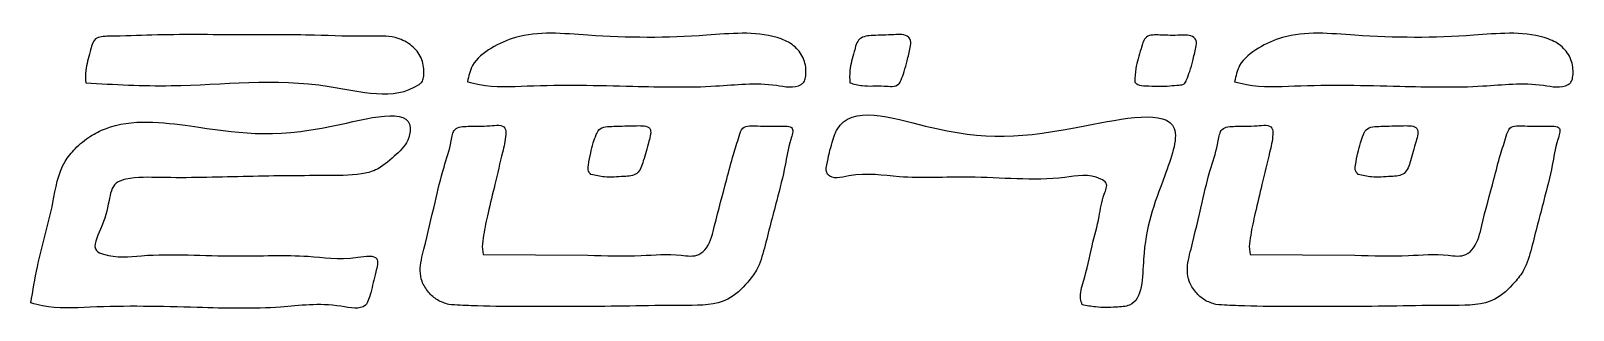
# Model space of a CAD drawing. Extents: x 2 to 137, y 5 to 30.
import ezdxf

# ---------------------------------------------------------------- set-up
doc = ezdxf.new("R2010")
doc.units = 0
doc.layers.get('0').update_dxf_attribs({"linetype": 'CONTINUOUS'})

msp = doc.modelspace()

# ---------------------------------------------------------------- linework, layer by layer
at = {"color": 3}
for points in [[(6.996169, 25.160155)], [(40.313914, 25.263624)], [(73.671171, 25.160155)], [(98.533254, 25.234943)], [(107.253498, 25.263624)], [(51.089285, 17.17705)], [(118.028868, 17.17705)], [(2.210308, 5.958435)], [(38.684475, 5.808869)], [(93.953788, 5.79873)], [(105.624059, 5.808869)]]:
    msp.add_lwpolyline(points, close=True, dxfattribs=at)
for points in [[(41.592254, 10.87157), (41.671875, 10.186458), (50.8, 10.112626)], [(108.531837, 10.87157), (108.611458, 10.186458), (117.739583, 10.112626)]]:
    msp.add_lwpolyline(points, dxfattribs=at)
for points, knots in [([(40.313914, 25.263624), (40.417467, 25.755392), (40.678871, 26.996788), (42.38818, 28.28789), (45.691957, 29.787134), (52.258741, 29.089206), (59.699725, 29.061823), (65.849212, 29.761753), (68.674916, 28.618167), (69.612179, 27.552964), (69.889984, 26.453903), (69.82768, 25.688643), (69.720978, 25.239609), (68.920884, 24.625316), (66.11299, 25.303626), (61.388847, 24.701786), (54.052298, 24.890555), (47.242129, 25.052479), (42.355657, 24.721282), (40.661867, 25.171199), (40.313914, 25.263624)], [0, 0, 0, 0, 1.471811, 3.715373, 6.004221, 12.335517, 22.694016, 28.859202, 30.291531, 31.642841, 32.956611, 33.549206, 33.966538, 34.275605, 36.44401, 41.722806, 48.970141, 58.182303, 62.349428, 63.426795, 63.426795, 63.426795, 63.426795]), ([(107.253498, 25.263624), (107.35705, 25.755392), (107.618454, 26.996788), (109.327764, 28.28789), (112.63154, 29.787134), (119.198324, 29.089206), (126.639308, 29.061823), (132.788796, 29.761753), (135.614499, 28.618167), (136.551762, 27.552964), (136.829568, 26.453903), (136.767264, 25.688643), (136.660562, 25.239609), (135.860467, 24.625316), (133.052573, 25.303626), (128.32843, 24.701786), (120.991881, 24.890555), (114.181712, 25.052479), (109.29524, 24.721282), (107.60145, 25.171199), (107.253498, 25.263624)], [0, 0, 0, 0, 1.471811, 3.715373, 6.004221, 12.335517, 22.694016, 28.859202, 30.291531, 31.642841, 32.956611, 33.549206, 33.966538, 34.275605, 36.44401, 41.722806, 48.970141, 58.182303, 62.349428, 63.426795, 63.426795, 63.426795, 63.426795]), ([(6.996169, 25.160155), (6.984927, 25.523913), (6.955972, 26.460787), (7.35489, 27.666413), (7.678272, 29.209898), (10.022269, 29.239753), (14.00555, 29.417966), (20.1384, 29.336905), (26.443267, 29.392605), (30.891945, 29.167812), (33.76287, 29.312361), (35.33576, 28.607162), (36.275021, 27.556133), (36.552702, 26.452666), (36.489821, 25.689946), (36.38432, 25.23669), (33.985815, 23.504509), (25.927258, 25.983203), (16.6075, 24.635894), (9.492872, 25.023969), (6.996169, 25.160155)], [0, 0, 0, 0, 1.076894, 2.773587, 3.976115, 5.147121, 8.914859, 16.727078, 23.093143, 27.911185, 30.140175, 31.572504, 32.923814, 34.237584, 34.830179, 35.247512, 35.556578, 43.414615, 57.204628, 64.660262, 64.660262, 64.660262, 64.660262]), ([(73.671171, 25.160155), (73.659932, 25.523429), (73.630986, 26.459059), (74.029807, 27.676687), (74.355326, 29.192843), (75.977663, 29.342128), (77.25609, 29.321035), (78.615939, 29.453073), (79.059429, 28.782637), (78.889149, 28.045822), (78.715314, 27.161694), (78.442135, 26.207811), (78.213924, 25.540312), (77.830336, 24.75813), (76.371312, 24.975594), (75.03236, 24.805861), (74.038368, 25.06458), (73.671171, 25.160155)], [0, 0, 0, 0, 1.076894, 2.773587, 3.976115, 5.170377, 6.994376, 8.289895, 8.621212, 9.238484, 10.416573, 11.401199, 12.175045, 12.580277, 13.860628, 15.771354, 16.890722, 16.890722, 16.890722, 16.890722]), ([(98.533254, 25.234943), (98.552476, 25.635529), (98.600637, 26.639234), (99.037495, 27.865619), (99.410879, 29.400302), (101.019982, 29.324862), (102.251179, 29.284314), (103.514474, 29.390468), (103.986901, 28.785887), (103.817571, 28.034425), (103.636947, 27.162104), (103.365012, 26.197624), (103.114136, 25.552685), (102.879815, 25.006714), (102.271432, 24.971496), (101.555124, 24.885303), (100.551137, 24.862709), (99.638225, 24.907491), (98.874647, 24.922174), (98.619494, 25.155934), (98.533254, 25.234943)], [0, 0, 0, 0, 1.187843, 2.976243, 4.102935, 5.27545, 7.06215, 8.248169, 8.591398, 9.189944, 10.386856, 11.363437, 12.135209, 12.546497, 12.979599, 13.787172, 14.800779, 15.934169, 16.606711, 16.950082, 16.950082, 16.950082, 16.950082]), ([(2.210308, 5.958438), (2.385066, 7.016425), (2.873423, 9.972948), (4.120139, 13.976654), (4.624446, 17.728977), (6.118842, 19.525421), (7.311137, 20.505954), (10.483537, 22.123575), (18.351134, 21.189262), (24.691083, 19.931838), (35.851355, 23.331444), (35.098894, 19.813751), (33.873339, 18.713584), (32.576229, 17.548791), (30.430552, 17.044263), (26.558216, 17.089639), (20.719645, 17.002262), (14.891859, 16.821643), (11.231248, 16.978917), (9.324338, 16.428366), (8.952085, 14.451616), (8.597932, 12.806388), (7.411426, 10.633024), (9.478354, 9.822239), (13.468306, 10.359231), (19.371894, 9.902461), (25.968478, 10.233562), (29.422136, 9.640762), (32.720684, 10.267859), (32.221423, 8.288531), (31.957448, 7.146074), (31.42933, 5.205372), (27.921783, 6.070269), (23.490266, 5.363207), (15.967474, 5.589203), (9.158443, 5.753999), (4.22739, 5.392815), (2.549667, 5.863274), (2.210308, 5.958435)], [0, 0, 0, 0, 3.20917, 8.967959, 12.702116, 14.134671, 15.861724, 17.31232, 24.724928, 37.205966, 43.923139, 44.971114, 46.787557, 48.825009, 50.073221, 53.278963, 60.424096, 67.630548, 70.656569, 71.562707, 73.19655, 75.809708, 77.718084, 78.407282, 81.72697, 89.945656, 96.250798, 100.589699, 102.255883, 103.41509, 105.289717, 106.46187, 108.588641, 113.86028, 121.137029, 130.474395, 134.633187, 135.6877, 135.6877, 135.6877, 135.6877]), ([(93.953788, 5.798735), (93.896695, 5.969659), (93.67366, 6.637373), (94.291316, 8.398847), (94.709925, 10.748289), (95.472673, 13.327283), (95.643376, 15.049304), (96.276964, 16.369159), (94.742416, 17.30126), (90.66897, 16.453527), (84.893825, 17.151673), (78.424755, 16.712794), (74.702454, 17.449884), (72.040241, 16.662689), (71.552314, 17.500028), (71.702531, 18.178557), (71.863137, 19.014646), (72.117359, 19.913848), (72.325743, 20.598086), (73.583238, 23.362672), (83.893382, 19.959472), (90.273241, 20.456883), (103.492461, 23.373951), (100.561077, 15.466985), (99.108782, 11.64184), (99.268947, 5.709646), (96.676046, 5.569929), (95.325276, 5.525618), (94.345174, 5.720791), (93.953788, 5.79873)], [0, 0, 0, 0, 0.533473, 2.08401, 5.278614, 7.902235, 9.909487, 10.867132, 11.47102, 14.609488, 22.971845, 29.045785, 33.461184, 35.263984, 35.576756, 36.17402, 37.242143, 38.183523, 38.957305, 39.400393, 47.119309, 61.157542, 68.830029, 73.017956, 80.539875, 84.746603, 85.923205, 87.711364, 88.900155, 88.900155, 88.900155, 88.900155]), ([(38.684475, 5.808869), (38.34284, 5.922028), (37.669418, 6.145083), (36.86489, 6.88748), (36.305191, 7.763075), (36.100118, 9.095367), (36.711541, 11.398107), (37.398702, 14.384143), (38.144595, 17.611584), (38.856154, 19.57254), (39.051152, 21.327695), (40.726788, 21.394007), (41.891165, 21.347732), (43.650721, 21.58453), (43.66508, 20.258232), (43.268963, 18.710037), (42.728273, 16.388447), (42.153402, 13.996986), (41.73825, 12.193758), (41.628896, 11.203414), (41.592254, 10.87157)], [0, 0, 0, 0, 1.067877, 2.104967, 3.214188, 4.122367, 6.057929, 10.246515, 13.431903, 15.804902, 16.85407, 18.021573, 19.932457, 21.250129, 21.819838, 23.406146, 26.291387, 28.837923, 30.824681, 31.825885, 31.825885, 31.825885, 31.825885]), ([(105.624059, 5.808869), (105.282423, 5.922028), (104.609002, 6.145083), (103.804473, 6.88748), (103.244775, 7.763075), (103.039701, 9.095367), (103.651124, 11.398107), (104.338285, 14.384143), (105.084179, 17.611584), (105.795737, 19.57254), (105.990735, 21.327695), (107.666372, 21.394007), (108.830749, 21.347732), (110.590304, 21.58453), (110.604663, 20.258232), (110.208546, 18.710037), (109.667856, 16.388447), (109.092985, 13.996986), (108.677834, 12.193758), (108.56848, 11.203414), (108.531837, 10.87157)], [0, 0, 0, 0, 1.067877, 2.104967, 3.214188, 4.122367, 6.057929, 10.246515, 13.431903, 15.804902, 16.85407, 18.021573, 19.932457, 21.250129, 21.819838, 23.406146, 26.291387, 28.837923, 30.824681, 31.825885, 31.825885, 31.825885, 31.825885]), ([(50.8, 10.112626), (52.369814, 10.073342), (55.109616, 10.004778), (58.247088, 10.28458), (60.368121, 9.910873), (61.509512, 11.043669), (62.015126, 13.430009), (62.795895, 16.110603), (63.443477, 18.773318), (63.928157, 20.175234), (64.30653, 21.504909), (65.970965, 21.353244), (67.09635, 21.377814), (68.944352, 21.432776), (68.284058, 19.654234), (68.055336, 17.768425), (67.177959, 14.499691), (66.41926, 11.494718), (65.751219, 8.976517), (64.5742, 7.503518), (62.788037, 5.741202), (57.586764, 5.757669), (51.722198, 5.612592), (45.416776, 5.651409), (41.425222, 5.650522), (39.338253, 5.771097), (38.684475, 5.808869)], [0, 0, 0, 0, 4.67646, 8.161845, 9.702652, 10.586635, 12.651755, 16.858524, 19.08237, 20.750062, 21.509118, 22.813182, 24.739094, 25.853724, 26.813242, 29.119474, 32.276863, 36.582864, 38.624051, 39.919723, 42.217286, 45.823035, 54.608521, 60.325254, 64.630761, 66.594798, 66.594798, 66.594798, 66.594798]), ([(51.089287, 17.17705), (51.005188, 17.260412), (50.785593, 17.478083), (50.901632, 18.19026), (51.037376, 18.985101), (51.266519, 19.886472), (51.498928, 20.548772), (51.879129, 21.36669), (53.408056, 21.364273), (54.622798, 21.432977), (56.530893, 21.435027), (56.048932, 19.718379), (55.73662, 18.606439), (55.267714, 17.064525), (53.741131, 16.991052), (52.435646, 16.867819), (51.48356, 17.086493), (51.089285, 17.17705)], [0, 0, 0, 0, 0.339931, 0.887606, 1.962247, 2.865594, 3.632616, 4.108348, 5.432074, 7.413082, 8.60646, 9.723921, 11.504828, 12.724165, 13.889359, 15.586218, 16.7856, 16.7856, 16.7856, 16.7856]), ([(117.739583, 10.112626), (119.309397, 10.073342), (122.049199, 10.004778), (125.186672, 10.28458), (127.307704, 9.910873), (128.449095, 11.043669), (128.95471, 13.430009), (129.735478, 16.110603), (130.38306, 18.773318), (130.86774, 20.175234), (131.246114, 21.504909), (132.910549, 21.353244), (134.035934, 21.377814), (135.883935, 21.432776), (135.223641, 19.654234), (134.994919, 17.768425), (134.117542, 14.499691), (133.358843, 11.494718), (132.690802, 8.976517), (131.513783, 7.503518), (129.727621, 5.741202), (124.526347, 5.757669), (118.661782, 5.612592), (112.356359, 5.651409), (108.364806, 5.650522), (106.277836, 5.771097), (105.624059, 5.808869)], [0, 0, 0, 0, 4.67646, 8.161845, 9.702652, 10.586635, 12.651755, 16.858524, 19.08237, 20.750062, 21.509118, 22.813182, 24.739094, 25.853724, 26.813242, 29.119474, 32.276863, 36.582864, 38.624051, 39.919723, 42.217286, 45.823035, 54.608521, 60.325254, 64.630761, 66.594798, 66.594798, 66.594798, 66.594798]), ([(118.028871, 17.17705), (117.944772, 17.260412), (117.725177, 17.478083), (117.841216, 18.19026), (117.976959, 18.985101), (118.206102, 19.886472), (118.438511, 20.548772), (118.818712, 21.36669), (120.347639, 21.364273), (121.562381, 21.432977), (123.470477, 21.435027), (122.988515, 19.718379), (122.676203, 18.606439), (122.207297, 17.064525), (120.680715, 16.991052), (119.375229, 16.867819), (118.423143, 17.086493), (118.028868, 17.17705)], [0, 0, 0, 0, 0.339931, 0.887606, 1.962247, 2.865594, 3.632616, 4.108348, 5.432074, 7.413082, 8.60646, 9.723921, 11.504828, 12.724165, 13.889359, 15.586218, 16.7856, 16.7856, 16.7856, 16.7856])]:
    msp.add_open_spline(points, degree=3, knots=knots, dxfattribs=at)

doc.saveas('drawing.dxf')
